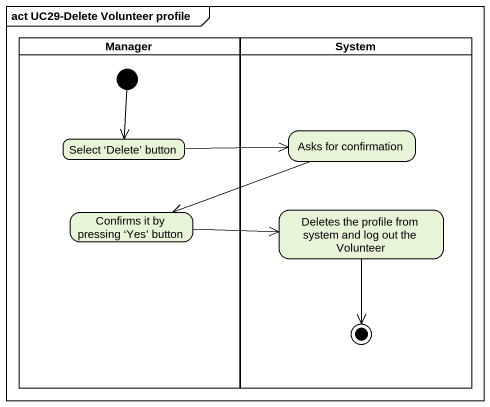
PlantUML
@startuml
mainframe act UC29-Delete Volunteer profile
hide empty description
state Manager <<partition>> {
  state "Select ‘Delete’ button" as Select_Delete_button
  state "Confirms it by pressing ‘Yes’ button" as Confirms_it_by_pressing_Yes
  [*] --> Select_Delete_button
}
state System <<partition>> {
  state "Asks for confirmation" as Asks_for_confirmation
  state "Deletes the profile from system and log out the Volunteer" as Deletes_the_profile_from
  Deletes_the_profile_from --> [*]
}
Select_Delete_button -right-> Asks_for_confirmation
Asks_for_confirmation -left-> Confirms_it_by_pressing_Yes
Confirms_it_by_pressing_Yes -right-> Deletes_the_profile_from
@enduml
